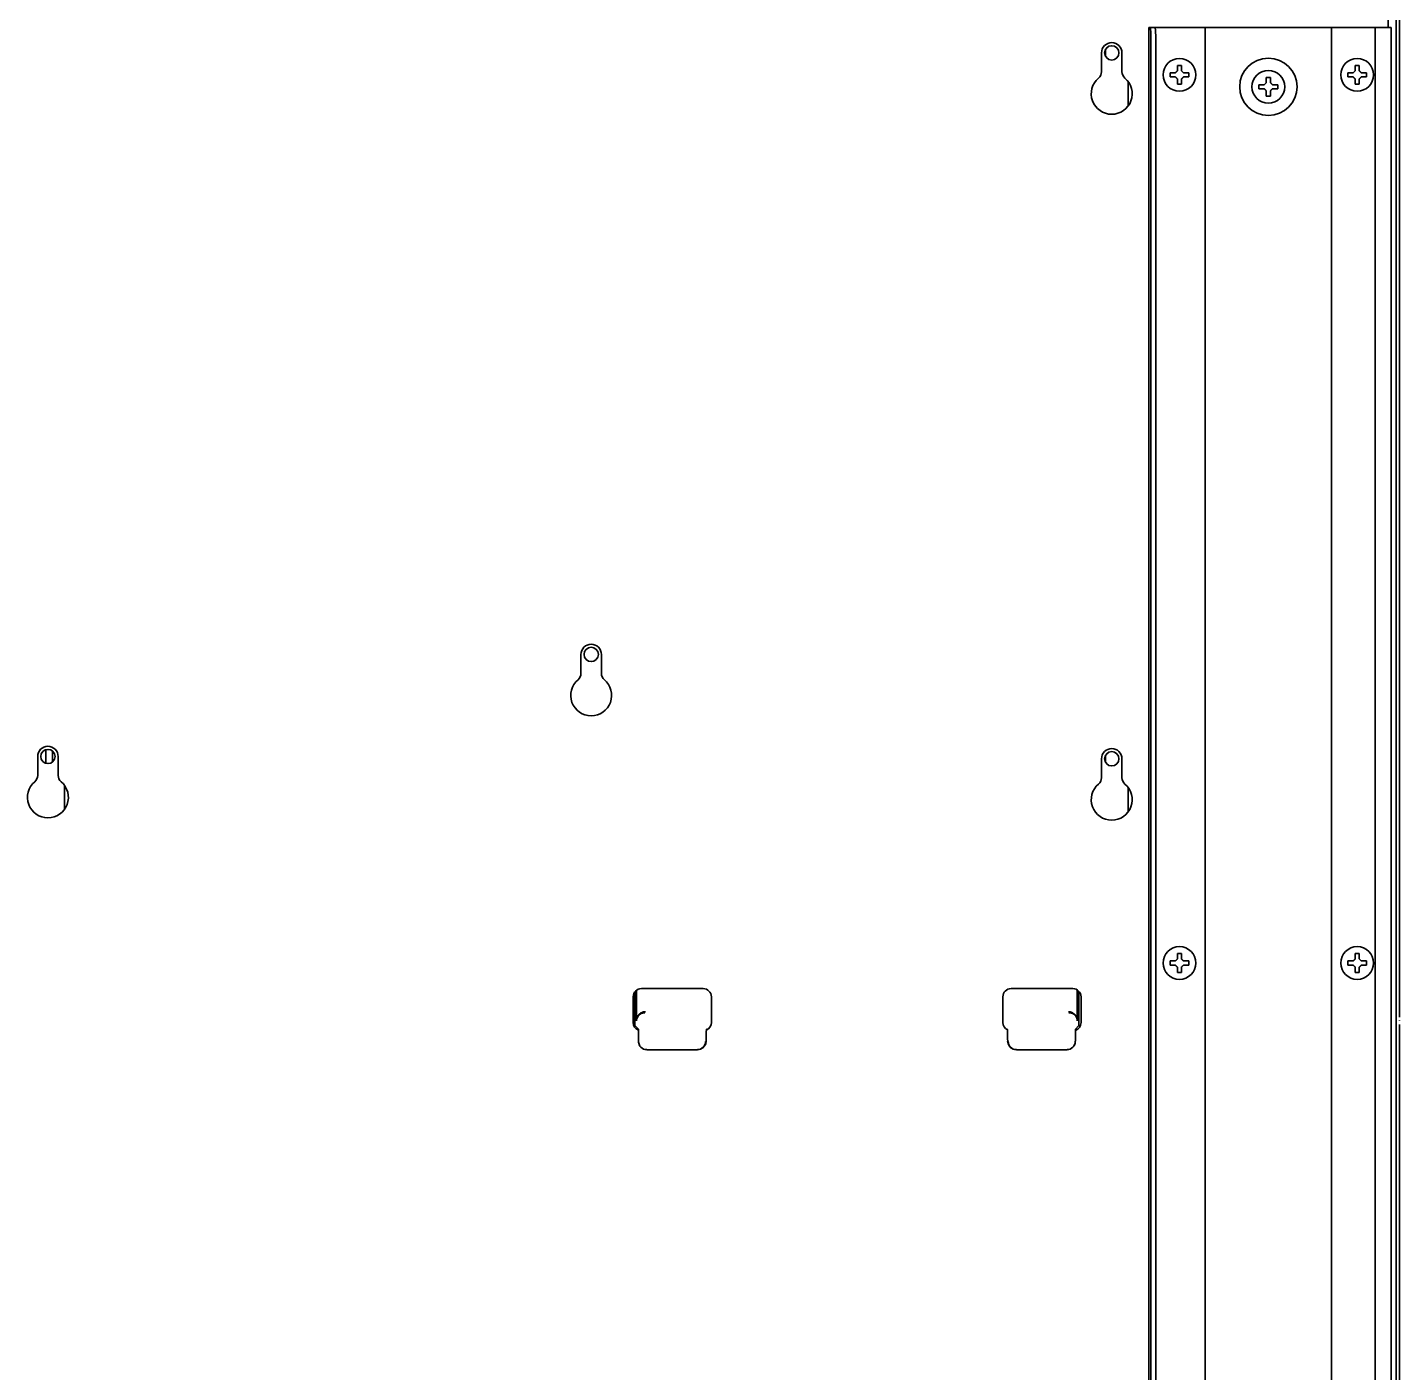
# Model space of a CAD drawing. Header units: inches. Extents: x 90 to 4162, y -443 to 3471.
# Drawn here: x 2666.5 to 3001.7, y 2879.3 to 3208 of the extents above; entities that cross this region are included whole.
import ezdxf

# ---------------------------------------------------------------- set-up
doc = ezdxf.new("R2010")
doc.units = ezdxf.units.IN
doc.layers.add('1', color=7, linetype='Continuous', true_color=0xffffff)

msp = doc.modelspace()

# ---------------------------------------------------------------- linework, layer by layer
at = {"layer": '1', "color": 7, "linetype": 'Continuous', "lineweight": 35}
for p, q in [((3000.89, 3299.23), (3000.89, 2659.38)), ((3001.69, 2966.19), (3001.69, 3299.18)), ((2998.89, 3207.97), (2998.89, 3295.48)), ((2940.47, 3207.98), (2940.47, 3207.98)), ((2940.47, 3207.98), (2940.47, 2750.78)), ((2940.47, 3207.98), (2940.78, 3207.98)), ((2940.78, 3207.98), (2941.98, 3207.98)), ((2942.67, 3207.98), (2941.98, 3207.98)), ((2953.19, 3207.98), (2942.67, 3207.98)), ((2954.19, 3207.98), (2953.19, 3207.98)), ((2956.39, 3207.98), (2954.19, 3207.98)), ((2954.19, 2750.78), (2954.19, 3207.98)), ((2982.89, 3207.98), (2956.39, 3207.98)), ((2985.09, 3207.98), (2982.89, 3207.98)), ((2985.09, 2750.78), (2985.09, 3207.98)), ((2986.09, 3207.98), (2985.09, 3207.98)), ((2995.72, 3207.98), (2986.09, 3207.98)), ((2995.72, 3207.98), (2995.91, 3207.98)), ((2995.72, 3207.98), (2995.72, 2750.78)), ((2995.91, 3207.98), (2999.45, 3207.98)), ((2999.45, 3207.98), (2999.66, 3207.98)), ((2999.66, 2750.78), (2999.66, 3207.98)), ((2940.92, 3205.98), (2940.92, 2752.78)), ((2942.12, 3205.98), (2942.12, 2752.78)), ((2928.89, 3201.76), (2928.89, 3197.12)), ((2929.89, 3202.65), (2929.89, 3200.85)), ((2933.89, 3197.12), (2933.89, 3201.76)), ((2935.38, 3194.77), (2935.38, 3188.74)), ((2945.63, 3196.38), (2945.63, 3196.88)), ((2945.63, 3195.88), (2945.63, 3196.38)), ((2950.23, 3196.88), (2950.23, 3196.38)), ((2950.23, 3196.38), (2950.23, 3195.88)), ((2989.05, 3196.38), (2989.05, 3196.88)), ((2989.05, 3195.88), (2989.05, 3196.38)), ((2993.65, 3196.88), (2993.65, 3196.38)), ((2993.65, 3196.38), (2993.65, 3195.88)), ((2967.34, 3193.48), (2967.34, 3193.98)), ((2967.34, 3192.98), (2967.34, 3193.48)), ((2971.94, 3193.98), (2971.94, 3193.48)), ((2971.94, 3193.48), (2971.94, 3192.98)), ((2801.74, 3054.78), (2801.74, 3050.14)), ((2806.74, 3050.14), (2806.74, 3054.78)), ((2671.04, 3028.16), (2671.04, 3031.52)), ((2672.69, 3031.15), (2672.69, 3028.53)), ((2929.89, 3030.18), (2929.89, 3028.38)), ((2669.03, 3029.84), (2669.03, 3025.2)), ((2674.03, 3025.2), (2674.03, 3029.84)), ((2928.89, 3029.28), (2928.89, 3024.64)), ((2933.89, 3024.64), (2933.89, 3029.28)), ((2675.61, 3022.73), (2675.61, 3016.94)), ((2935.38, 3022.29), (2935.38, 3016.27)), ((2945.63, 2979.38), (2945.63, 2979.88)), ((2950.23, 2979.88), (2950.23, 2979.38)), ((2989.05, 2979.38), (2989.05, 2979.88)), ((2993.65, 2979.88), (2993.65, 2979.38)), ((2945.63, 2978.88), (2945.63, 2979.38)), ((2950.23, 2979.38), (2950.23, 2978.88)), ((2989.05, 2978.88), (2989.05, 2979.38)), ((2993.65, 2979.38), (2993.65, 2978.88)), ((2816.49, 2973.13), (2831.59, 2973.13)), ((2906.79, 2973.13), (2921.89, 2973.13)), ((2814.49, 2964.83), (2814.49, 2971.13)), ((2814.9, 2972.34), (2814.9, 2964.1)), ((2815.3, 2965.29), (2815.3, 2972.74)), ((2833.59, 2971.13), (2833.59, 2964.83)), ((2904.79, 2964.83), (2904.79, 2971.13)), ((2922.98, 2972.81), (2922.98, 2965.29)), ((2923.39, 2964.1), (2923.39, 2972.46)), ((2923.89, 2971.13), (2923.89, 2964.83)), ((2814.9, 2964.1), (2815.77, 2963.23)), ((2832.92, 2963.33), (2832.4, 2963.23)), ((2905.88, 2963.23), (2905.5, 2963.31)), ((2923.39, 2964.1), (2922.51, 2963.23)), ((3001.69, 2965.27), (3001.69, 2965.3)), ((3001.69, 2642.18), (3001.69, 2964.37)), ((2815.78, 2962.73), (2815.78, 2961.74)), ((2815.78, 2960.86), (2815.79, 2960.26)), ((2832.32, 2960.27), (2832.34, 2960.86)), ((2832.36, 2962.73), (2832.36, 2961.74)), ((2905.92, 2961.74), (2905.92, 2962.73)), ((2905.94, 2960.86), (2905.97, 2960.27)), ((2922.5, 2961.74), (2922.5, 2962.73)), ((2922.5, 2960.26), (2922.5, 2960.86)), ((2816.01, 2959.35), (2816.02, 2959.31)), ((2817.81, 2958.21), (2830.17, 2958.21)), ((2830.92, 2958.35), (2830.97, 2958.37)), ((2907.31, 2958.37), (2907.36, 2958.35)), ((2908.11, 2958.21), (2920.47, 2958.21)), ((2922.26, 2959.31), (2922.28, 2959.35))]:
    msp.add_line(p, q, dxfattribs=at)
for centre, radius in [((2931.39, 3201.76), 1.75), ((2947.93, 3196.38), 4), ((2969.64, 3193.48), 7), ((2969.64, 3193.48), 4), ((2991.35, 3196.38), 4), ((2804.24, 3054.78), 1.75), ((2671.53, 3029.84), 1.75), ((2931.39, 3029.28), 1.75), ((2947.93, 2979.38), 4), ((2991.35, 2979.38), 4)]:
    msp.add_circle(centre, radius, dxfattribs=at)
for centre, radius, start, end in [((2931.39, 3201.76), 2.5, 0, 180), ((2931.39, 3191.76), 5, 130.0052, 49.9948), ((2926.89, 3197.12), 2, 310.0052, 0), ((2935.89, 3197.12), 2, 180, 229.9948), ((2804.24, 3054.78), 2.5, 0, 180), ((2799.74, 3050.14), 2, 310.0052, 0), ((2808.74, 3050.14), 2, 180, 229.9948), ((2804.24, 3044.78), 5, 130.0052, 49.9948), ((2671.53, 3029.84), 2.5, 0, 180), ((2931.39, 3029.28), 2.5, 0, 180), ((2671.53, 3019.84), 5, 130.0052, 49.9948), ((2667.03, 3025.2), 2, 310.0052, 0), ((2676.03, 3025.2), 2, 180, 229.9948), ((2926.89, 3024.64), 2, 310.0052, 0), ((2935.89, 3024.64), 2, 180, 229.9948), ((2931.39, 3019.28), 5, 130.0052, 49.9948), ((2816.49, 2971.13), 2, 90, 180), ((2831.59, 2971.13), 2, 0, 90), ((2906.79, 2971.13), 2, 90, 180), ((2921.89, 2971.13), 2, 0, 90), ((2816.49, 2964.83), 2, 180, 249.0862), ((2831.59, 2964.83), 2, 292.7981, 0), ((2906.79, 2964.83), 2, 180, 243.9703), ((2921.89, 2964.83), 2, 287.8678, 0)]:
    msp.add_arc(centre, radius, start, end, dxfattribs=at)
for centre, major_axis, ratio, start_param, end_param in [((2940.78, 3205.98), (0, -2), 0.069756, 1.570796, 3.141593), ((2941.98, 3205.98), (0, 2), 0.069756, 4.712389, 6.283185), ((2815.77, 2962.73), (0, -0.5), 0.017455, 1.570796, 3.124139), ((2832.4, 2962.73), (0, -0.5), 0.087489, 3.159046, 4.712389), ((2905.88, 2962.73), (0, -0.5), 0.087489, 1.570796, 3.124139), ((2922.51, 2962.73), (0, -0.5), 0.017455, 3.159046, 4.712389), ((2815.81, 2961.74), (0, -2), 0.017455, 4.712389, 5.168912), ((2817.79, 2960.26), (0.49, -1.98), 0.980177, 4.473906, 4.937741), ((2817.81, 2960.21), (0.89, -1.79), 0.999619, 4.248559, 5.819964), ((2830.18, 2960.21), (-1.86, -0.74), 0.997787, 1.189503, 2.763341), ((2830.31, 2960.26), (-1.25, -1.65), 0.952765, 1.007301, 2.199828), ((2832.18, 2961.74), (0, -2), 0.087489, 1.114274, 1.570796), ((2906.1, 2961.74), (0, -2), 0.087489, 4.712389, 5.168912), ((2907.97, 2960.26), (1.25, -1.65), 0.952765, 4.083357, 5.275884), ((2908.1, 2960.21), (1.86, -0.74), 0.997787, 3.519844, 5.093682), ((2920.47, 2960.21), (-0.89, -1.79), 0.999619, 0.463221, 2.034627), ((2920.49, 2960.26), (-0.49, -1.98), 0.980177, 1.345444, 1.809279), ((2922.47, 2961.74), (0, -2), 0.017455, 1.114274, 1.570796)]:
    msp.add_ellipse(centre, major_axis=major_axis, ratio=ratio, start_param=start_param, end_param=end_param, dxfattribs=at)
for points in [[(2947.43, 3197.38), (2947.43, 3197.43), (2947.43, 3197.54), (2947.43, 3197.7), (2947.43, 3197.86), (2947.43, 3198.01), (2947.43, 3198.17), (2947.43, 3198.32), (2947.43, 3198.49), (2947.43, 3198.61), (2947.43, 3198.68)], [(2947.43, 3198.68), (2947.6, 3198.68), (2947.93, 3198.68), (2948.26, 3198.68), (2948.43, 3198.68)], [(2990.85, 3197.38), (2990.85, 3197.43), (2990.85, 3197.54), (2990.85, 3197.7), (2990.85, 3197.86), (2990.85, 3198.01), (2990.85, 3198.17), (2990.85, 3198.32), (2990.85, 3198.49), (2990.85, 3198.61), (2990.85, 3198.68)], [(2990.85, 3198.68), (2991.02, 3198.68), (2991.35, 3198.68), (2991.69, 3198.68), (2991.85, 3198.68)], [(2946.93, 3195.88), (2946.87, 3195.88), (2946.77, 3195.88), (2946.6, 3195.88), (2946.45, 3195.88), (2946.29, 3195.88), (2946.14, 3195.88), (2945.98, 3195.88), (2945.82, 3195.88), (2945.69, 3195.88), (2945.63, 3195.88)], [(2946.93, 3196.88), (2946.95, 3196.9), (2947, 3196.95), (2947.07, 3197.02), (2947.14, 3197.09), (2947.21, 3197.16), (2947.29, 3197.23), (2947.36, 3197.3), (2947.4, 3197.35), (2947.43, 3197.38)], [(2947.43, 3195.38), (2947.4, 3195.4), (2947.35, 3195.45), (2947.28, 3195.53), (2947.21, 3195.6), (2947.14, 3195.67), (2947.07, 3195.74), (2947, 3195.81), (2946.95, 3195.85), (2946.93, 3195.88)], [(2948.43, 3194.08), (2948.26, 3194.08), (2947.93, 3194.08), (2947.6, 3194.08), (2947.43, 3194.08)], [(2948.43, 3197.38), (2948.45, 3197.35), (2948.51, 3197.3), (2948.58, 3197.23), (2948.65, 3197.15), (2948.72, 3197.08), (2948.79, 3197.01), (2948.86, 3196.95), (2948.91, 3196.9), (2948.93, 3196.88)], [(2948.93, 3195.88), (2948.9, 3195.85), (2948.86, 3195.81), (2948.79, 3195.73), (2948.71, 3195.66), (2948.64, 3195.59), (2948.57, 3195.52), (2948.5, 3195.45), (2948.45, 3195.4), (2948.43, 3195.38)], [(2948.43, 3195.38), (2948.43, 3195.32), (2948.43, 3195.21), (2948.43, 3195.05), (2948.43, 3194.89), (2948.43, 3194.74), (2948.43, 3194.59), (2948.43, 3194.43), (2948.43, 3194.26), (2948.43, 3194.14), (2948.43, 3194.08)], [(2948.93, 3196.88), (2948.98, 3196.88), (2949.09, 3196.88), (2949.25, 3196.88), (2949.41, 3196.88), (2949.57, 3196.88), (2949.72, 3196.88), (2949.88, 3196.88), (2950.04, 3196.88), (2950.16, 3196.88), (2950.23, 3196.88)], [(2968.64, 3193.98), (2968.66, 3194), (2968.71, 3194.05), (2968.78, 3194.12), (2968.86, 3194.19), (2968.93, 3194.26), (2969, 3194.33), (2969.07, 3194.4), (2969.12, 3194.45), (2969.14, 3194.48)], [(2969.14, 3194.48), (2969.14, 3194.53), (2969.14, 3194.64), (2969.14, 3194.8), (2969.14, 3194.96), (2969.14, 3195.11), (2969.14, 3195.27), (2969.14, 3195.42), (2969.14, 3195.59), (2969.14, 3195.71), (2969.14, 3195.78)], [(2969.14, 3195.78), (2969.31, 3195.78), (2969.64, 3195.78), (2969.97, 3195.78), (2970.14, 3195.78)], [(2970.14, 3194.48), (2970.17, 3194.45), (2970.22, 3194.4), (2970.29, 3194.33), (2970.36, 3194.25), (2970.43, 3194.18), (2970.5, 3194.11), (2970.57, 3194.05), (2970.62, 3194), (2970.64, 3193.98)], [(2990.35, 3195.88), (2990.3, 3195.88), (2990.19, 3195.88), (2990.03, 3195.88), (2989.87, 3195.88), (2989.72, 3195.88), (2989.56, 3195.88), (2989.41, 3195.88), (2989.24, 3195.88), (2989.12, 3195.88), (2989.05, 3195.88)], [(2990.35, 3196.88), (2990.38, 3196.9), (2990.42, 3196.95), (2990.5, 3197.02), (2990.57, 3197.09), (2990.64, 3197.16), (2990.71, 3197.23), (2990.78, 3197.3), (2990.83, 3197.35), (2990.85, 3197.38)], [(2990.85, 3195.38), (2990.83, 3195.4), (2990.78, 3195.45), (2990.7, 3195.53), (2990.63, 3195.6), (2990.56, 3195.67), (2990.49, 3195.74), (2990.42, 3195.81), (2990.38, 3195.85), (2990.35, 3195.88)], [(2991.85, 3194.08), (2991.69, 3194.08), (2991.35, 3194.08), (2991.02, 3194.08), (2990.85, 3194.08)], [(2991.85, 3197.38), (2991.88, 3197.35), (2991.93, 3197.3), (2992, 3197.23), (2992.08, 3197.15), (2992.15, 3197.08), (2992.22, 3197.01), (2992.28, 3196.95), (2992.33, 3196.9), (2992.35, 3196.88)], [(2992.35, 3195.88), (2992.33, 3195.85), (2992.28, 3195.81), (2992.21, 3195.73), (2992.14, 3195.66), (2992.07, 3195.59), (2992, 3195.52), (2991.92, 3195.45), (2991.88, 3195.4), (2991.85, 3195.38)], [(2991.85, 3195.38), (2991.85, 3195.32), (2991.85, 3195.21), (2991.85, 3195.05), (2991.85, 3194.89), (2991.85, 3194.74), (2991.85, 3194.59), (2991.85, 3194.43), (2991.85, 3194.26), (2991.85, 3194.14), (2991.85, 3194.08)], [(2992.35, 3196.88), (2992.41, 3196.88), (2992.52, 3196.88), (2992.68, 3196.88), (2992.84, 3196.88), (2992.99, 3196.88), (2993.14, 3196.88), (2993.3, 3196.88), (2993.47, 3196.88), (2993.59, 3196.88), (2993.65, 3196.88)], [(2968.64, 3192.98), (2968.59, 3192.98), (2968.48, 3192.98), (2968.32, 3192.98), (2968.16, 3192.98), (2968, 3192.98), (2967.85, 3192.98), (2967.69, 3192.98), (2967.53, 3192.98), (2967.4, 3192.98), (2967.34, 3192.98)], [(2969.14, 3192.48), (2969.11, 3192.5), (2969.06, 3192.55), (2968.99, 3192.63), (2968.92, 3192.7), (2968.85, 3192.77), (2968.78, 3192.84), (2968.71, 3192.91), (2968.66, 3192.95), (2968.64, 3192.98)], [(2970.14, 3191.18), (2969.97, 3191.18), (2969.64, 3191.18), (2969.31, 3191.18), (2969.14, 3191.18)], [(2970.64, 3192.98), (2970.62, 3192.95), (2970.57, 3192.91), (2970.5, 3192.83), (2970.43, 3192.76), (2970.36, 3192.69), (2970.28, 3192.62), (2970.21, 3192.55), (2970.16, 3192.5), (2970.14, 3192.48)], [(2970.14, 3192.48), (2970.14, 3192.42), (2970.14, 3192.31), (2970.14, 3192.15), (2970.14, 3191.99), (2970.14, 3191.84), (2970.14, 3191.69), (2970.14, 3191.53), (2970.14, 3191.36), (2970.14, 3191.24), (2970.14, 3191.18)], [(2970.64, 3193.98), (2970.7, 3193.98), (2970.8, 3193.98), (2970.96, 3193.98), (2971.12, 3193.98), (2971.28, 3193.98), (2971.43, 3193.98), (2971.59, 3193.98), (2971.75, 3193.98), (2971.88, 3193.98), (2971.94, 3193.98)], [(2946.93, 2979.88), (2946.95, 2979.9), (2947, 2979.95), (2947.07, 2980.02), (2947.14, 2980.09), (2947.21, 2980.16), (2947.29, 2980.23), (2947.36, 2980.3), (2947.4, 2980.35), (2947.43, 2980.38)], [(2947.43, 2980.38), (2947.43, 2980.43), (2947.43, 2980.54), (2947.43, 2980.7), (2947.43, 2980.86), (2947.43, 2981.01), (2947.43, 2981.17), (2947.43, 2981.32), (2947.43, 2981.49), (2947.43, 2981.61), (2947.43, 2981.68)], [(2947.43, 2981.68), (2947.6, 2981.68), (2947.93, 2981.68), (2948.26, 2981.68), (2948.43, 2981.68)], [(2948.43, 2980.38), (2948.45, 2980.35), (2948.51, 2980.3), (2948.58, 2980.23), (2948.65, 2980.15), (2948.72, 2980.08), (2948.79, 2980.01), (2948.86, 2979.95), (2948.91, 2979.9), (2948.93, 2979.88)], [(2948.93, 2979.88), (2948.98, 2979.88), (2949.09, 2979.88), (2949.25, 2979.88), (2949.41, 2979.88), (2949.57, 2979.88), (2949.72, 2979.88), (2949.88, 2979.88), (2950.04, 2979.88), (2950.16, 2979.88), (2950.23, 2979.88)], [(2990.35, 2979.88), (2990.38, 2979.9), (2990.42, 2979.95), (2990.5, 2980.02), (2990.57, 2980.09), (2990.64, 2980.16), (2990.71, 2980.23), (2990.78, 2980.3), (2990.83, 2980.35), (2990.85, 2980.38)], [(2990.85, 2980.38), (2990.85, 2980.43), (2990.85, 2980.54), (2990.85, 2980.7), (2990.85, 2980.86), (2990.85, 2981.01), (2990.85, 2981.17), (2990.85, 2981.32), (2990.85, 2981.49), (2990.85, 2981.61), (2990.85, 2981.68)], [(2990.85, 2981.68), (2991.02, 2981.68), (2991.35, 2981.68), (2991.69, 2981.68), (2991.85, 2981.68)], [(2991.85, 2980.38), (2991.88, 2980.35), (2991.93, 2980.3), (2992, 2980.23), (2992.08, 2980.15), (2992.15, 2980.08), (2992.22, 2980.01), (2992.28, 2979.95), (2992.33, 2979.9), (2992.35, 2979.88)], [(2992.35, 2979.88), (2992.41, 2979.88), (2992.52, 2979.88), (2992.68, 2979.88), (2992.84, 2979.88), (2992.99, 2979.88), (2993.14, 2979.88), (2993.3, 2979.88), (2993.47, 2979.88), (2993.59, 2979.88), (2993.65, 2979.88)], [(2946.93, 2978.88), (2946.87, 2978.88), (2946.77, 2978.88), (2946.6, 2978.88), (2946.45, 2978.88), (2946.29, 2978.88), (2946.14, 2978.88), (2945.98, 2978.88), (2945.82, 2978.88), (2945.69, 2978.88), (2945.63, 2978.88)], [(2947.43, 2978.38), (2947.4, 2978.4), (2947.35, 2978.45), (2947.28, 2978.53), (2947.21, 2978.6), (2947.14, 2978.67), (2947.07, 2978.74), (2947, 2978.81), (2946.95, 2978.85), (2946.93, 2978.88)], [(2948.43, 2977.08), (2948.26, 2977.08), (2947.93, 2977.08), (2947.6, 2977.08), (2947.43, 2977.08)], [(2948.93, 2978.88), (2948.9, 2978.85), (2948.86, 2978.81), (2948.79, 2978.73), (2948.71, 2978.66), (2948.64, 2978.59), (2948.57, 2978.52), (2948.5, 2978.45), (2948.45, 2978.4), (2948.43, 2978.38)], [(2948.43, 2978.38), (2948.43, 2978.32), (2948.43, 2978.21), (2948.43, 2978.05), (2948.43, 2977.89), (2948.43, 2977.74), (2948.43, 2977.59), (2948.43, 2977.43), (2948.43, 2977.26), (2948.43, 2977.14), (2948.43, 2977.08)], [(2990.35, 2978.88), (2990.3, 2978.88), (2990.19, 2978.88), (2990.03, 2978.88), (2989.87, 2978.88), (2989.72, 2978.88), (2989.56, 2978.88), (2989.41, 2978.88), (2989.24, 2978.88), (2989.12, 2978.88), (2989.05, 2978.88)], [(2990.85, 2978.38), (2990.83, 2978.4), (2990.78, 2978.45), (2990.7, 2978.53), (2990.63, 2978.6), (2990.56, 2978.67), (2990.49, 2978.74), (2990.42, 2978.81), (2990.38, 2978.85), (2990.35, 2978.88)], [(2991.85, 2977.08), (2991.69, 2977.08), (2991.35, 2977.08), (2991.02, 2977.08), (2990.85, 2977.08)], [(2992.35, 2978.88), (2992.33, 2978.85), (2992.28, 2978.81), (2992.21, 2978.73), (2992.14, 2978.66), (2992.07, 2978.59), (2992, 2978.52), (2991.92, 2978.45), (2991.88, 2978.4), (2991.85, 2978.38)], [(2991.85, 2978.38), (2991.85, 2978.32), (2991.85, 2978.21), (2991.85, 2978.05), (2991.85, 2977.89), (2991.85, 2977.74), (2991.85, 2977.59), (2991.85, 2977.43), (2991.85, 2977.26), (2991.85, 2977.14), (2991.85, 2977.08)]]:
    msp.add_open_spline(points, degree=3, dxfattribs=at)
for points, knots in [([(2948.43, 3198.68), (2948.43, 3198.47), (2948.43, 3198.26), (2948.43, 3197.94), (2948.43, 3197.83), (2948.43, 3197.61), (2948.43, 3197.49), (2948.43, 3197.38)], [0, 0, 0, 0, 0.5, 0.5, 0.75, 0.75, 1, 1, 1, 1]), ([(2991.85, 3198.68), (2991.85, 3198.47), (2991.85, 3198.26), (2991.85, 3197.94), (2991.85, 3197.83), (2991.85, 3197.61), (2991.85, 3197.49), (2991.85, 3197.38)], [0, 0, 0, 0, 0.5, 0.5, 0.75, 0.75, 1, 1, 1, 1]), ([(2945.63, 3196.88), (2945.83, 3196.88), (2946.04, 3196.88), (2946.37, 3196.88), (2946.48, 3196.88), (2946.7, 3196.88), (2946.81, 3196.88), (2946.93, 3196.88)], [0, 0, 0, 0, 0.5, 0.5, 0.75, 0.75, 1, 1, 1, 1]), ([(2947.43, 3194.08), (2947.43, 3194.28), (2947.43, 3194.49), (2947.43, 3194.81), (2947.43, 3194.92), (2947.43, 3195.15), (2947.43, 3195.26), (2947.43, 3195.38)], [0, 0, 0, 0, 0.5, 0.5, 0.75, 0.75, 1, 1, 1, 1]), ([(2950.23, 3195.88), (2950.03, 3195.88), (2949.82, 3195.88), (2949.49, 3195.88), (2949.38, 3195.88), (2949.16, 3195.88), (2949.04, 3195.88), (2948.93, 3195.88)], [0, 0, 0, 0, 0.5, 0.5, 0.75, 0.75, 1, 1, 1, 1]), ([(2970.14, 3195.78), (2970.14, 3195.57), (2970.14, 3195.36), (2970.14, 3195.04), (2970.14, 3194.93), (2970.14, 3194.71), (2970.14, 3194.59), (2970.14, 3194.48)], [0, 0, 0, 0, 0.5, 0.5, 0.75, 0.75, 1, 1, 1, 1]), ([(2989.05, 3196.88), (2989.26, 3196.88), (2989.47, 3196.88), (2989.79, 3196.88), (2989.9, 3196.88), (2990.12, 3196.88), (2990.24, 3196.88), (2990.35, 3196.88)], [0, 0, 0, 0, 0.5, 0.5, 0.75, 0.75, 1, 1, 1, 1]), ([(2990.85, 3194.08), (2990.85, 3194.28), (2990.85, 3194.49), (2990.85, 3194.81), (2990.85, 3194.92), (2990.85, 3195.15), (2990.85, 3195.26), (2990.85, 3195.38)], [0, 0, 0, 0, 0.5, 0.5, 0.75, 0.75, 1, 1, 1, 1]), ([(2993.65, 3195.88), (2993.45, 3195.88), (2993.24, 3195.88), (2992.92, 3195.88), (2992.81, 3195.88), (2992.58, 3195.88), (2992.47, 3195.88), (2992.35, 3195.88)], [0, 0, 0, 0, 0.5, 0.5, 0.75, 0.75, 1, 1, 1, 1]), ([(2967.34, 3193.98), (2967.54, 3193.98), (2967.75, 3193.98), (2968.08, 3193.98), (2968.19, 3193.98), (2968.41, 3193.98), (2968.53, 3193.98), (2968.64, 3193.98)], [0, 0, 0, 0, 0.5, 0.5, 0.75, 0.75, 1, 1, 1, 1]), ([(2969.14, 3191.18), (2969.14, 3191.38), (2969.14, 3191.59), (2969.14, 3191.91), (2969.14, 3192.02), (2969.14, 3192.25), (2969.14, 3192.36), (2969.14, 3192.48)], [0, 0, 0, 0, 0.5, 0.5, 0.75, 0.75, 1, 1, 1, 1]), ([(2971.94, 3192.98), (2971.74, 3192.98), (2971.53, 3192.98), (2971.2, 3192.98), (2971.09, 3192.98), (2970.87, 3192.98), (2970.76, 3192.98), (2970.64, 3192.98)], [0, 0, 0, 0, 0.5, 0.5, 0.75, 0.75, 1, 1, 1, 1]), ([(2945.63, 2979.88), (2945.83, 2979.88), (2946.04, 2979.88), (2946.37, 2979.88), (2946.48, 2979.88), (2946.7, 2979.88), (2946.81, 2979.88), (2946.93, 2979.88)], [0, 0, 0, 0, 0.5, 0.5, 0.75, 0.75, 1, 1, 1, 1]), ([(2948.43, 2981.68), (2948.43, 2981.47), (2948.43, 2981.26), (2948.43, 2980.94), (2948.43, 2980.83), (2948.43, 2980.61), (2948.43, 2980.49), (2948.43, 2980.38)], [0, 0, 0, 0, 0.5, 0.5, 0.75, 0.75, 1, 1, 1, 1]), ([(2989.05, 2979.88), (2989.26, 2979.88), (2989.47, 2979.88), (2989.79, 2979.88), (2989.9, 2979.88), (2990.12, 2979.88), (2990.24, 2979.88), (2990.35, 2979.88)], [0, 0, 0, 0, 0.5, 0.5, 0.75, 0.75, 1, 1, 1, 1]), ([(2991.85, 2981.68), (2991.85, 2981.47), (2991.85, 2981.26), (2991.85, 2980.94), (2991.85, 2980.83), (2991.85, 2980.61), (2991.85, 2980.49), (2991.85, 2980.38)], [0, 0, 0, 0, 0.5, 0.5, 0.75, 0.75, 1, 1, 1, 1]), ([(2947.43, 2977.08), (2947.43, 2977.28), (2947.43, 2977.49), (2947.43, 2977.81), (2947.43, 2977.92), (2947.43, 2978.15), (2947.43, 2978.26), (2947.43, 2978.38)], [0, 0, 0, 0, 0.5, 0.5, 0.75, 0.75, 1, 1, 1, 1]), ([(2950.23, 2978.88), (2950.03, 2978.88), (2949.82, 2978.88), (2949.49, 2978.88), (2949.38, 2978.88), (2949.16, 2978.88), (2949.04, 2978.88), (2948.93, 2978.88)], [0, 0, 0, 0, 0.5, 0.5, 0.75, 0.75, 1, 1, 1, 1]), ([(2990.85, 2977.08), (2990.85, 2977.28), (2990.85, 2977.49), (2990.85, 2977.81), (2990.85, 2977.92), (2990.85, 2978.15), (2990.85, 2978.26), (2990.85, 2978.38)], [0, 0, 0, 0, 0.5, 0.5, 0.75, 0.75, 1, 1, 1, 1]), ([(2993.65, 2978.88), (2993.45, 2978.88), (2993.24, 2978.88), (2992.92, 2978.88), (2992.81, 2978.88), (2992.58, 2978.88), (2992.47, 2978.88), (2992.35, 2978.88)], [0, 0, 0, 0, 0.5, 0.5, 0.75, 0.75, 1, 1, 1, 1]), ([(2815.3, 2965.29), (2815.3, 2965.3), (2815.3, 2965.3), (2815.31, 2965.31), (2815.31, 2965.32), (2815.31, 2965.35), (2815.31, 2965.4), (2815.31, 2965.45), (2815.32, 2965.54), (2815.34, 2965.66), (2815.38, 2965.82), (2815.4, 2965.91), (2815.42, 2965.97), (2815.43, 2966), (2815.49, 2966.15), (2815.54, 2966.27), (2815.67, 2966.49), (2815.75, 2966.6), (2815.88, 2966.76), (2815.92, 2966.81), (2816, 2966.88), (2816.03, 2966.91), (2816.08, 2966.95), (2816.11, 2966.98), (2816.19, 2967.05), (2816.25, 2967.09), (2816.37, 2967.17), (2816.44, 2967.21), (2816.58, 2967.28), (2816.65, 2967.31), (2816.74, 2967.35), (2816.76, 2967.36), (2816.8, 2967.37), (2816.86, 2967.39), (2816.92, 2967.41), (2817.04, 2967.44), (2817.13, 2967.45), (2817.3, 2967.47), (2817.39, 2967.48), (2817.48, 2967.48)], [0, 0, 0, 0, 0.003906, 0.003906, 0.007813, 0.015625, 0.03125, 0.0625, 0.0625, 0.125, 0.1875, 0.21875, 0.21875, 0.25, 0.25, 0.375, 0.375, 0.5, 0.5, 0.5625, 0.5625, 0.59375, 0.59375, 0.625, 0.625, 0.6875, 0.6875, 0.75, 0.75, 0.8125, 0.8125, 0.828125, 0.828125, 0.84375, 0.875, 0.875, 0.9375, 0.9375, 1, 1, 1, 1]), ([(2817.37, 2967.23), (2817.28, 2967.23), (2817.19, 2967.22), (2817.03, 2967.21), (2816.95, 2967.19), (2816.83, 2967.16), (2816.77, 2967.15), (2816.72, 2967.13), (2816.68, 2967.12), (2816.66, 2967.11), (2816.57, 2967.08), (2816.5, 2967.05), (2816.37, 2966.99), (2816.31, 2966.95), (2816.19, 2966.88), (2816.14, 2966.84), (2816.06, 2966.78), (2816.03, 2966.76), (2815.98, 2966.72), (2815.96, 2966.7), (2815.89, 2966.63), (2815.84, 2966.58), (2815.72, 2966.45), (2815.65, 2966.35), (2815.53, 2966.15), (2815.48, 2966.05), (2815.43, 2965.91), (2815.42, 2965.89), (2815.4, 2965.83), (2815.37, 2965.75), (2815.34, 2965.62), (2815.32, 2965.51), (2815.31, 2965.43), (2815.31, 2965.39), (2815.31, 2965.35), (2815.31, 2965.32), (2815.31, 2965.31), (2815.3, 2965.29)], [0, 0, 0, 0, 0.0625, 0.0625, 0.125, 0.125, 0.15625, 0.171875, 0.171875, 0.1875, 0.1875, 0.25, 0.25, 0.3125, 0.3125, 0.375, 0.375, 0.40625, 0.40625, 0.4375, 0.4375, 0.5, 0.5, 0.625, 0.625, 0.75, 0.75, 0.78125, 0.78125, 0.8125, 0.875, 0.9375, 0.9375, 0.96875, 0.984375, 0.984375, 1, 1, 1, 1]), ([(2920.8, 2967.48), (2920.89, 2967.48), (2920.98, 2967.47), (2921.15, 2967.45), (2921.24, 2967.44), (2921.36, 2967.41), (2921.42, 2967.39), (2921.48, 2967.37), (2921.52, 2967.36), (2921.54, 2967.35), (2921.63, 2967.31), (2921.71, 2967.28), (2921.84, 2967.21), (2921.91, 2967.17), (2922.03, 2967.09), (2922.09, 2967.05), (2922.18, 2966.98), (2922.2, 2966.95), (2922.26, 2966.91), (2922.28, 2966.88), (2922.36, 2966.81), (2922.4, 2966.76), (2922.54, 2966.6), (2922.61, 2966.49), (2922.74, 2966.27), (2922.79, 2966.15), (2922.85, 2966), (2922.86, 2965.97), (2922.88, 2965.91), (2922.91, 2965.82), (2922.94, 2965.66), (2922.96, 2965.54), (2922.97, 2965.45), (2922.97, 2965.4), (2922.98, 2965.35), (2922.98, 2965.32), (2922.98, 2965.31), (2922.98, 2965.3), (2922.98, 2965.3), (2922.98, 2965.29)], [0, 0, 0, 0, 0.0625, 0.0625, 0.125, 0.125, 0.15625, 0.171875, 0.171875, 0.1875, 0.1875, 0.25, 0.25, 0.3125, 0.3125, 0.375, 0.375, 0.40625, 0.40625, 0.4375, 0.4375, 0.5, 0.5, 0.625, 0.625, 0.75, 0.75, 0.78125, 0.78125, 0.8125, 0.875, 0.9375, 0.9375, 0.96875, 0.984375, 0.992188, 0.996094, 0.996094, 1, 1, 1, 1]), ([(2922.98, 2965.29), (2922.98, 2965.31), (2922.98, 2965.32), (2922.97, 2965.35), (2922.97, 2965.39), (2922.97, 2965.43), (2922.96, 2965.51), (2922.94, 2965.62), (2922.91, 2965.75), (2922.88, 2965.83), (2922.87, 2965.89), (2922.86, 2965.91), (2922.8, 2966.05), (2922.75, 2966.15), (2922.63, 2966.35), (2922.56, 2966.45), (2922.44, 2966.58), (2922.39, 2966.63), (2922.32, 2966.7), (2922.3, 2966.72), (2922.25, 2966.76), (2922.22, 2966.78), (2922.14, 2966.84), (2922.09, 2966.88), (2921.97, 2966.95), (2921.91, 2966.99), (2921.78, 2967.05), (2921.71, 2967.08), (2921.62, 2967.11), (2921.6, 2967.12), (2921.57, 2967.13), (2921.51, 2967.15), (2921.45, 2967.16), (2921.34, 2967.19), (2921.26, 2967.21), (2921.09, 2967.22), (2921, 2967.23), (2920.91, 2967.23)], [0, 0, 0, 0, 0.015625, 0.015625, 0.03125, 0.0625, 0.0625, 0.125, 0.1875, 0.21875, 0.21875, 0.25, 0.25, 0.375, 0.375, 0.5, 0.5, 0.5625, 0.5625, 0.59375, 0.59375, 0.625, 0.625, 0.6875, 0.6875, 0.75, 0.75, 0.8125, 0.8125, 0.828125, 0.828125, 0.84375, 0.875, 0.875, 0.9375, 0.9375, 1, 1, 1, 1])]:
    msp.add_open_spline(points, degree=3, knots=knots, dxfattribs=at)

doc.saveas('drawing.dxf')
